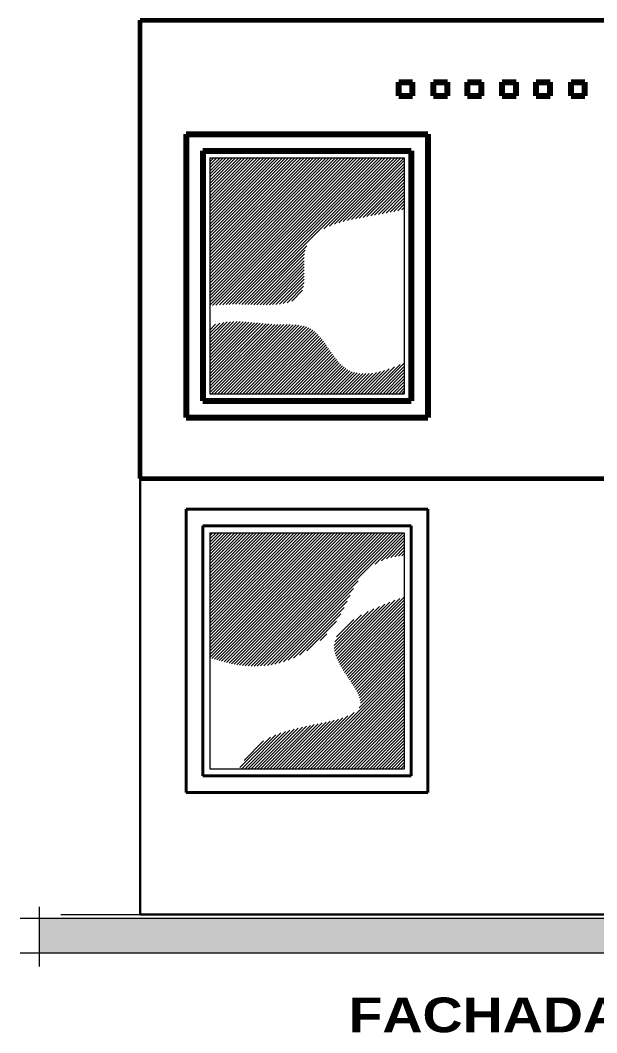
# Model space of a CAD drawing. Header units: metres. Extents: x 3.6 to 34.8, y 2.3 to 26.8.
# Drawn here: x 26.12 to 30.27, y 19.19 to 26.48 of the extents above; entities that cross this region are included whole.
import ezdxf

# ---------------------------------------------------------------- set-up
doc = ezdxf.new("R2010")
doc.units = ezdxf.units.M
for name, color, linetype, lineweight in [('0.05', 132, 'Continuous', 5), ('0.18', 141, 'Continuous', 18), ('0.30', 41, 'Continuous', 30), ('0.40', 4, 'Continuous', 40), ('0.60', 30, 'Continuous', 60), ('0.80', 21, 'Continuous', 80), ('2.00', 51, 'Continuous', 200)]:
    doc.layers.add(name, color=color, linetype=linetype, lineweight=lineweight)
doc.styles.add('acotacion', font='', dxfattribs={"height": 0.12})
doc.styles.get('acotacion').set_extended_font_data('Arial Black')
pattern_1 = [(45, (22.226776, 26.871573), (-0.01122532, 0.01122532), [])]

msp = doc.modelspace()

# ---------------------------------------------------------------- hatches: boundary and pattern name
at = {"layer": '0.05', "ltscale": 0.01}
h = msp.add_hatch(dxfattribs=at)
h.set_pattern_fill('ANSI31', color=256, scale=0.005, style=0)
h.set_pattern_definition(pattern_1)
edge = h.paths.add_edge_path()
edge.add_spline(control_points=[(27.4844, 24.4227), (27.5376, 24.4297), (27.7788, 24.4481), (28.2427, 24.3754), (28.0837, 24.9821), (28.5639, 25.0524), (28.812, 25.1038), (28.8844, 25.1177)], knot_values=[0.472084, 0.472084, 0.472084, 0.472084, 0.623836, 1.125271, 1.445896, 1.978482, 2.205775, 2.205775, 2.205775, 2.205775], degree=3, periodic=0)
edge.add_line((28.8844, 25.1177), (28.8844, 25.49))
edge.add_line((28.8844, 25.49), (27.4844, 25.49))
edge.add_line((27.4844, 25.49), (27.4844, 24.4227))
edge = h.paths.add_edge_path()
edge.add_spline(control_points=[(28.8844, 24.0174), (28.8619, 24.0057), (28.7229, 23.9388), (28.4073, 23.8856), (28.2826, 24.3056), (27.8931, 24.2736), (27.6441, 24.338), (27.497, 24.2802), (27.4844, 24.2745)], knot_values=[4.877798, 4.877798, 4.877798, 4.877798, 4.946842, 5.29572, 5.68637, 5.92056, 6.370803, 6.413631, 6.413631, 6.413631, 6.413631], degree=3, periodic=0)
edge.add_line((27.4844, 24.2745), (27.4844, 23.79))
edge.add_line((27.4844, 23.79), (28.8844, 23.79))
edge.add_line((28.8844, 23.79), (28.8844, 24.0174))
h = msp.add_hatch(dxfattribs=at)
h.set_pattern_fill('ANSI31', color=256, scale=0.005, style=0)
h.set_pattern_definition(pattern_1)
edge = h.paths.add_edge_path()
edge.add_spline(control_points=[(27.4844, 21.8906), (27.6702, 21.8255), (27.9905, 21.7885), (28.4511, 22.1148), (28.5336, 22.5442), (28.8101, 22.6233), (28.8844, 22.6233)], knot_values=[0.663869, 0.663869, 0.663869, 0.663869, 1.245014, 1.680625, 2.204043, 2.41433, 2.41433, 2.41433, 2.41433], degree=3, periodic=0)
edge.add_line((28.8844, 22.6233), (28.8844, 22.79))
edge.add_line((28.8844, 22.79), (27.4844, 22.79))
edge.add_line((27.4844, 22.79), (27.4844, 21.8906))
edge = h.paths.add_edge_path()
edge.add_spline(control_points=[(28.8844, 22.328), (28.8477, 22.3153), (28.6227, 22.2328), (28.1884, 22.0193), (28.8494, 21.3954), (27.9532, 21.4468), (27.7378, 21.1742), (27.6975, 21.09)], knot_values=[0.749419, 0.749419, 0.749419, 0.749419, 0.852439, 1.367429, 1.789391, 2.525615, 2.800645, 2.800645, 2.800645, 2.800645], degree=3, periodic=0)
edge.add_line((27.6975, 21.09), (28.8844, 21.09))
edge.add_line((28.8844, 21.09), (28.8844, 22.328))
at = {"layer": '2.00', "ltscale": 0.01}
msp.add_hatch(color=256, dxfattribs=at).paths.add_polyline_path([(34.6908, 19.765), (34.6908, 20.015), (26.2573, 20.015), (26.2573, 19.765)])

# ---------------------------------------------------------------- linework, layer by layer
at = {"layer": '0.18', "ltscale": 0.01}
for p, q in [((27.4844, 25.49), (27.4844, 23.79)), ((27.4844, 25.49), (28.8844, 25.49)), ((28.8844, 25.49), (28.8844, 23.79)), ((27.4844, 23.79), (28.8844, 23.79)), ((27.4844, 22.79), (27.4844, 21.09)), ((27.4844, 22.79), (28.8844, 22.79)), ((28.8844, 22.79), (28.8844, 21.09)), ((27.4844, 21.09), (28.8844, 21.09)), ((26.2573, 20.0957), (26.2573, 19.6655)), ((26.1203, 20.015), (34.8277, 20.015)), ((26.4123, 20.04), (26.9844, 20.04)), ((26.1203, 19.765), (34.8277, 19.765))]:
    msp.add_line(p, q, dxfattribs=at)
at = {"layer": '0.30', "ltscale": 0.01}
for p, q in [((26.9844, 23.18), (26.9844, 20.04)), ((26.9844, 20.04), (30.6344, 20.04))]:
    msp.add_line(p, q, dxfattribs=at)
at = {"layer": '0.40', "ltscale": 0.01}
for p, q in [((27.3144, 22.96), (27.3144, 20.92)), ((27.3144, 22.96), (29.0544, 22.96)), ((29.0544, 22.96), (29.0544, 20.92)), ((27.4344, 22.84), (27.4344, 21.04)), ((27.4344, 22.84), (28.9344, 22.84)), ((28.9344, 22.84), (28.9344, 21.04)), ((27.4344, 21.04), (28.9344, 21.04)), ((27.3144, 20.92), (29.0544, 20.92))]:
    msp.add_line(p, q, dxfattribs=at)
at = {"layer": '0.60', "ltscale": 0.01}
for p, q in [((26.9844, 26.48), (30.6344, 26.48)), ((26.9844, 23.18), (26.9844, 26.48)), ((26.9844, 23.18), (30.6344, 23.18))]:
    msp.add_line(p, q, dxfattribs=at)
at = {"layer": '0.80', "ltscale": 0.01}
for p, q in [((28.8443, 26.0349), (28.9443, 26.0349)), ((28.8443, 25.9349), (28.8443, 26.0349)), ((28.9443, 25.9349), (28.9443, 26.0349)), ((29.0943, 26.0349), (29.1943, 26.0349)), ((29.0943, 25.9349), (29.0943, 26.0349)), ((29.1943, 25.9349), (29.1943, 26.0349)), ((29.3393, 26.0349), (29.4393, 26.0349)), ((29.3393, 25.9349), (29.3393, 26.0349)), ((29.4393, 25.9349), (29.4393, 26.0349)), ((29.5893, 26.0349), (29.6893, 26.0349)), ((29.5893, 25.9349), (29.5893, 26.0349)), ((29.6893, 25.9349), (29.6893, 26.0349)), ((29.8344, 26.0349), (29.9344, 26.0349)), ((29.8344, 25.9349), (29.8344, 26.0349)), ((29.9344, 25.9349), (29.9344, 26.0349)), ((30.0844, 25.9349), (30.0844, 26.0349)), ((30.0844, 26.0349), (30.1844, 26.0349)), ((30.1844, 25.9349), (30.1844, 26.0349)), ((28.8443, 25.9349), (28.9443, 25.9349)), ((29.0943, 25.9349), (29.1943, 25.9349)), ((29.3393, 25.9349), (29.4393, 25.9349)), ((29.5893, 25.9349), (29.6893, 25.9349)), ((29.8344, 25.9349), (29.9344, 25.9349)), ((30.0844, 25.9349), (30.1844, 25.9349)), ((27.3144, 25.66), (27.3144, 23.62)), ((27.3144, 25.66), (29.0544, 25.66)), ((29.0544, 25.66), (29.0544, 23.62)), ((27.4344, 25.54), (27.4344, 23.74)), ((27.4344, 25.54), (28.9344, 25.54)), ((28.9344, 25.54), (28.9344, 23.74)), ((27.4344, 23.74), (28.9344, 23.74)), ((27.3144, 23.62), (29.0544, 23.62))]:
    msp.add_line(p, q, dxfattribs=at)

# ---------------------------------------------------------------- texts
at = {"layer": '2.00', "color": 7, "insert": (28.4826, 19.443), "char_height": 0.25, "attachment_point": 1, "style": 'acotacion'}
msp.add_mtext('FACHADA   PRINCIPAL', dxfattribs=at)

doc.saveas('drawing.dxf')
